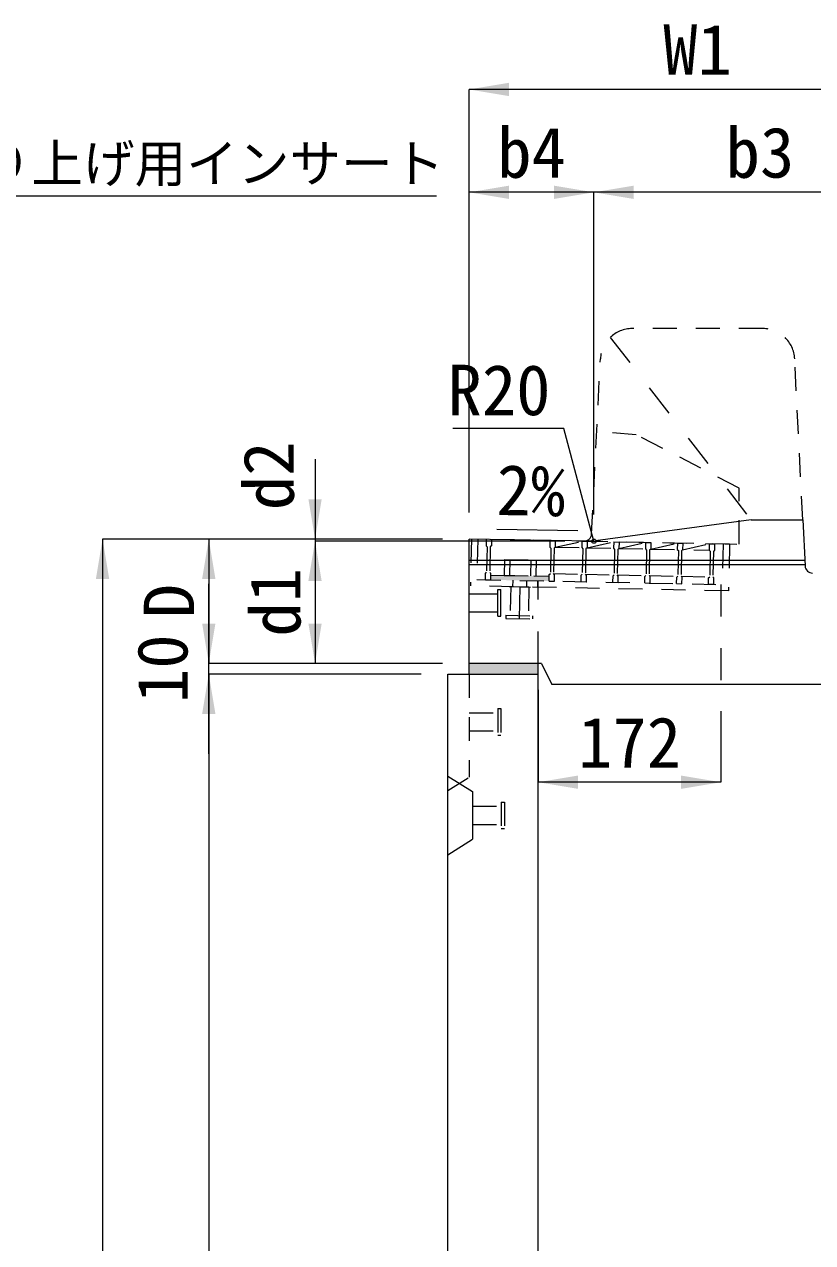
# Model space of a CAD drawing. Units: millimetres at full size. Extents: x 50430 to 75195, y -63423 to -40900.
# Drawn here: x 55015 to 55757, y -53481 to -52335 of the extents above; entities that cross this region are included whole.
import ezdxf
from ezdxf.enums import TextEntityAlignment as Align

# ---------------------------------------------------------------- set-up
doc = ezdxf.new("R2010")
doc.units = ezdxf.units.MM
doc.header["$LTSCALE"] = 30
doc.linetypes.add('USER1', pattern=[1.35, 0.75, -0.6])
doc.linetypes.add('USER2', pattern=[2, 1, -1])
for name, color, linetype, lineweight in [('0_2', 7, 'Continuous', 13), ('側溝・本体', 7, 'Continuous', 9), ('寸法線', 7, 'Continuous', 9), ('寸法表', 7, 'Continuous', 9), ('本体', 2, 'Continuous', 20), ('補助線', 8, 'Continuous', 13), ('ｲﾝｻｰﾄ', 3, 'USER1', 9), ('ｸﾞﾚｰﾁﾝｸﾞ', 7, 'USER1', 5)]:
    doc.layers.add(name, color=color, linetype=linetype, lineweight=lineweight)
doc.layers.add('ﾊｯﾁﾝｸﾞ', color=8, linetype='Continuous')
doc.styles.add('ＭＳ ゴシック', font='')
doc.styles.get('ＭＳ ゴシック').set_extended_font_data('MS Gothic')

# ---------------------------------------------------------------- blocks, each defined once
blk = doc.blocks.new('filled_arrow')
at = {"color": 0, "linetype": 'Continuous', "lineweight": -2}
blk.add_solid([(7.5, 1.25), (0, 0), (7.5, -1.25)], dxfattribs=at)

msp = doc.modelspace()

# ---------------------------------------------------------------- hatches: boundary and pattern name
at = {"layer": 'ﾊｯﾁﾝｸﾞ'}
for points in [[(55484.2, -52853.47), (55508.89, -52853.96), (55508.8, -52858.46), (55484.11, -52857.97), (55453.81, -52857.36), (55453.9, -52852.86)], [(55433.46, -52935.95), (55433.46, -52945.95), (55498.46, -52945.95), (55498.46, -52935.95)]]:
    msp.add_hatch(color=256, dxfattribs=at).paths.add_polyline_path(points)

# ---------------------------------------------------------------- linework, layer by layer
at = {"layer": '側溝・本体', "linetype": 'USER1'}
for p, q in [((55709.92, -52620.95), (55587, -52620.95)), ((55548.8, -52814.21), (55557.03, -52649.45)), ((55747.46, -52800.94), (55739.89, -52649.45)), ((55590.76, -52720.95), (55553.61, -52717.95)), ((55687.65, -52770.95), (55590.76, -52720.95)), ((55687.65, -52823.75), (55687.65, -52770.95)), ((55541.53, -52820.83), (55687.65, -52823.75))]:
    msp.add_line(p, q, dxfattribs=at)
at = {"layer": '側溝・本体', "linetype": 'USER2'}
for p, q in [((55566.32, -52629.21), (55698.96, -52800.94)), ((55498.46, -52935.95), (55498.46, -52858.25)), ((55670.53, -52861.7), (55670.53, -52955.95))]:
    msp.add_line(p, q, dxfattribs=at)
at = {"layer": '側溝・本体', "color": 4, "lineweight": 5}
for p, q in [((55433.46, -52838.95), (55749.36, -52838.95)), ((55433.46, -52842.95), (55749.56, -52842.95))]:
    msp.add_line(p, q, dxfattribs=at)
at = {"layer": '側溝・本体', "linetype": 'USER1'}
for centre, radius, start, end in [((55587, -52650.95), 30, 90, 177.1376), ((55709.92, -52650.95), 30, 2.86242, 90), ((55541.81, -52813.83), 7, 267.76262, 357.13567)]:
    msp.add_arc(centre, radius, start, end, dxfattribs=at)
at = {"layer": '寸法線'}
for p, q in [((55863.46, -52395.95), (55433.46, -52395.95)), ((55433.46, -52793.95), (55433.46, -52395.95)), ((55550.96, -52492.72), (55433.46, -52492.72)), ((55433.46, -52793.95), (55433.46, -52492.72)), ((55863.46, -52492.72), (55550.96, -52492.72)), ((55550.96, -52795.99), (55550.96, -52492.72)), ((55550.96, -52795.99), (55550.96, -52492.72)), ((55288.46, -52743.95), (55288.46, -52895.95)), ((55088.46, -52818.95), (55088.46, -54395.95)), ((55408.46, -52818.95), (55088.46, -52818.95)), ((55188.46, -52818.95), (55188.46, -52935.95)), ((55408.46, -52818.95), (55188.46, -52818.95)), ((55408.46, -52818.95), (55288.46, -52818.95)), ((55288.46, -52820.95), (55288.46, -52935.95)), ((55523.46, -52820.95), (55288.46, -52820.95)), ((55523.46, -52820.95), (55288.46, -52820.95)), ((55188.46, -53020.95), (55188.46, -52860.95)), ((55408.46, -52935.95), (55188.46, -52935.95)), ((55408.46, -52935.95), (55188.46, -52935.95)), ((55408.46, -52935.95), (55288.46, -52935.95)), ((55188.46, -52945.95), (55188.46, -54395.95)), ((55388.46, -52945.95), (55188.46, -52945.95)), ((55388.46, -52945.95), (55188.46, -52945.95)), ((55498.46, -52960.95), (55498.46, -53047.76)), ((55670.53, -52980.95), (55670.53, -53047.76)), ((55670.53, -53047.76), (55498.46, -53047.76))]:
    msp.add_line(p, q, dxfattribs=at)
for points in [[(54597.44, -52874.39), (54814.8, -52495.95), (55402.75, -52495.95)], [(55550.95, -52820.93), (55522.56, -52714.95), (55418.18, -52714.95)]]:
    msp.add_lwpolyline(points, dxfattribs=at)
at = {"layer": '寸法表'}
msp.add_line((55535.65, -52811.14), (55459.42, -52809.85), dxfattribs=at)
at = {"layer": '本体'}
for p, q in [((55698.96, -52800.94), (55552.47, -52820.79)), ((55698.96, -52800.94), (55747.46, -52800.94)), ((55747.46, -52800.94), (55749.63, -52844.26)), ((55433.46, -52935.95), (55433.46, -52818.95)), ((55549.44, -52820.96), (55433.46, -52818.95)), ((55433.46, -52945.95), (55433.46, -52935.95)), ((55501.46, -52935.95), (55433.46, -52935.95)), ((55498.46, -52945.95), (55498.46, -52935.95)), ((55501.46, -52935.95), (55511.46, -52955.95)), ((55413.46, -54395.95), (55413.46, -52945.95)), ((55413.46, -52945.95), (55498.46, -52945.95)), ((55498.46, -53575.42), (55498.46, -52945.95)), ((55785.46, -52955.95), (55511.46, -52955.95))]:
    msp.add_line(p, q, dxfattribs=at)
at = {"layer": '本体', "linetype": 'USER1', "lineweight": 9}
for p in [(55433.46, -52945.95), (55413.46, -53055.45)]:
    msp.add_line(p, (55433.46, -53042.95), dxfattribs=at)
at = {"layer": '本体', "lineweight": 9}
for p, q in [((55413.46, -53041.95), (55436.66, -53056.45)), ((55436.66, -53056.45), (55436.66, -53101.45)), ((55413.46, -53115.95), (55436.66, -53101.45))]:
    msp.add_line(p, q, dxfattribs=at)
at = {"layer": '本体'}
for centre, radius, start, end in [((55549.78, -52800.97), 20, 269.00475, 277.71328), ((55756.62, -52843.95), 7, 182.57183, 271.37492)]:
    msp.add_arc(centre, radius, start, end, dxfattribs=at)
at = {"layer": '補助線'}
for p, q in [((55471.19, -52863.71), (55491.19, -52864.11)), ((55481.19, -52863.91), (55480.59, -52893.9))]:
    msp.add_line(p, q, dxfattribs=at)
at = {"layer": '補助線', "lineweight": 9}
msp.add_circle((55550.96, -52820.99), 2, dxfattribs=at)
at = {"layer": 'ｲﾝｻｰﾄ'}
for p, q in [((55472.69, -52863.74), (55472.15, -52890.74)), ((55472.69, -52863.74), (55489.69, -52864.08)), ((55489.69, -52864.08), (55489.15, -52891.08)), ((55433.46, -52887.45), (55433.46, -52870.44)), ((55468.15, -52890.66), (55468.09, -52893.65)), ((55468.09, -52893.65), (55493.09, -52894.15)), ((55468.15, -52890.66), (55493.15, -52891.16)), ((55493.15, -52891.16), (55493.09, -52894.15)), ((55460.46, -52978.45), (55463.46, -52978.45)), ((55460.46, -52978.45), (55460.46, -53003.45)), ((55463.46, -52978.45), (55463.46, -53003.45)), ((55433.46, -52982.45), (55460.46, -52982.45)), ((55433.46, -52999.45), (55460.46, -52999.45)), ((55460.46, -53003.45), (55463.46, -53003.45)), ((55436.66, -53070.45), (55463.66, -53070.45)), ((55463.66, -53066.45), (55466.66, -53066.45)), ((55463.66, -53066.45), (55463.66, -53091.45)), ((55466.66, -53066.45), (55466.66, -53091.45)), ((55436.66, -53087.45), (55463.66, -53087.45)), ((55463.66, -53091.45), (55466.66, -53091.45))]:
    msp.add_line(p, q, dxfattribs=at)
at = {"layer": 'ｲﾝｻｰﾄ', "linetype": 'USER2'}
for p, q in [((55433.46, -52870.44), (55460.46, -52870.44)), ((55460.46, -52891.44), (55460.46, -52866.45)), ((55460.46, -52866.45), (55463.46, -52866.45)), ((55463.46, -52891.44), (55463.46, -52866.45)), ((55433.46, -52887.45), (55460.46, -52887.45)), ((55460.46, -52891.44), (55463.46, -52891.44))]:
    msp.add_line(p, q, dxfattribs=at)
at = {"layer": 'ｸﾞﾚｰﾁﾝｸﾞ'}
for p, q in [((55435.58, -52818.99), (55434.7, -52862.98)), ((55678.53, -52823.85), (55435.58, -52818.99)), ((55441.58, -52819.11), (55440.82, -52857.1)), ((55449.58, -52819.27), (55449.46, -52825.27)), ((55449.58, -52819.27), (55449.46, -52825.27)), ((55449.58, -52819.27), (55449.46, -52825.27)), ((55449.46, -52825.27), (55450.44, -52826.29)), ((55449.46, -52825.27), (55450.44, -52826.29)), ((55449.46, -52825.27), (55450.44, -52826.29)), ((55450.44, -52826.29), (55449.96, -52850.28)), ((55450.44, -52826.29), (55449.96, -52850.28)), ((55450.44, -52826.29), (55449.96, -52850.28)), ((55453.43, -52826.35), (55452.95, -52850.34)), ((55453.43, -52826.35), (55452.95, -52850.34)), ((55453.43, -52826.35), (55452.95, -52850.34)), ((55454.45, -52825.37), (55453.43, -52826.35)), ((55454.45, -52825.37), (55453.43, -52826.35)), ((55454.45, -52825.37), (55453.43, -52826.35)), ((55454.57, -52819.37), (55454.45, -52825.37)), ((55454.57, -52819.37), (55454.45, -52825.37)), ((55454.57, -52819.37), (55454.45, -52825.37)), ((55509.56, -52820.47), (55509.44, -52826.47)), ((55509.56, -52820.47), (55509.44, -52826.47)), ((55509.56, -52820.47), (55509.44, -52826.47)), ((55509.44, -52826.47), (55510.42, -52827.49)), ((55509.44, -52826.47), (55510.42, -52827.49)), ((55509.44, -52826.47), (55510.42, -52827.49)), ((55509.56, -52820.47), (55514.56, -52820.57)), ((55509.56, -52820.47), (55514.56, -52820.57)), ((55509.56, -52820.47), (55514.56, -52820.57)), ((55510.42, -52827.49), (55509.94, -52851.48)), ((55510.42, -52827.49), (55509.94, -52851.48)), ((55510.42, -52827.49), (55509.94, -52851.48)), ((55513.42, -52827.55), (55512.94, -52851.54)), ((55513.42, -52827.55), (55512.94, -52851.54)), ((55513.42, -52827.55), (55512.94, -52851.54)), ((55514.44, -52826.57), (55513.42, -52827.55)), ((55514.44, -52826.57), (55513.42, -52827.55)), ((55514.44, -52826.57), (55513.42, -52827.55)), ((55514.56, -52820.57), (55514.44, -52826.57)), ((55514.56, -52820.57), (55514.44, -52826.57)), ((55514.56, -52820.57), (55514.44, -52826.57)), ((55514.44, -52826.57), (55539.56, -52821.07)), ((55514.44, -52826.57), (55539.44, -52827.07)), ((55539.56, -52821.07), (55539.44, -52827.07)), ((55539.56, -52821.07), (55539.44, -52827.07)), ((55539.56, -52821.07), (55539.44, -52827.07)), ((55539.44, -52827.07), (55540.42, -52828.09)), ((55539.44, -52827.07), (55540.42, -52828.09)), ((55539.44, -52827.07), (55540.42, -52828.09)), ((55539.56, -52821.07), (55544.56, -52821.17)), ((55539.56, -52821.07), (55544.56, -52821.17)), ((55539.56, -52821.07), (55544.56, -52821.17)), ((55540.42, -52828.09), (55539.94, -52852.08)), ((55540.42, -52828.09), (55539.94, -52852.08)), ((55540.42, -52828.09), (55539.94, -52852.08)), ((55543.42, -52828.15), (55542.94, -52852.14)), ((55543.42, -52828.15), (55542.94, -52852.14)), ((55543.42, -52828.15), (55542.94, -52852.14)), ((55544.44, -52827.17), (55543.42, -52828.15)), ((55544.44, -52827.17), (55543.42, -52828.15)), ((55544.44, -52827.17), (55543.42, -52828.15)), ((55544.56, -52821.17), (55544.44, -52827.17)), ((55544.56, -52821.17), (55544.44, -52827.17)), ((55544.56, -52821.17), (55544.44, -52827.17)), ((55544.44, -52827.17), (55569.55, -52821.67)), ((55544.44, -52827.17), (55569.43, -52827.67)), ((55569.55, -52821.67), (55569.43, -52827.67)), ((55569.55, -52821.67), (55569.43, -52827.67)), ((55569.55, -52821.67), (55569.43, -52827.67)), ((55569.43, -52827.67), (55570.41, -52828.69)), ((55569.43, -52827.67), (55570.41, -52828.69)), ((55569.43, -52827.67), (55570.41, -52828.69)), ((55569.55, -52821.67), (55574.55, -52821.77)), ((55569.55, -52821.67), (55574.55, -52821.77)), ((55569.55, -52821.67), (55574.55, -52821.77)), ((55570.41, -52828.69), (55569.93, -52852.68)), ((55570.41, -52828.69), (55569.93, -52852.68)), ((55570.41, -52828.69), (55569.93, -52852.68)), ((55573.41, -52828.75), (55572.93, -52852.74)), ((55573.41, -52828.75), (55572.93, -52852.74)), ((55573.41, -52828.75), (55572.93, -52852.74)), ((55574.43, -52827.77), (55573.41, -52828.75)), ((55574.43, -52827.77), (55573.41, -52828.75)), ((55574.43, -52827.77), (55573.41, -52828.75)), ((55574.55, -52821.77), (55574.43, -52827.77)), ((55574.55, -52821.77), (55574.43, -52827.77)), ((55574.55, -52821.77), (55574.43, -52827.77)), ((55574.43, -52827.77), (55599.55, -52822.27)), ((55574.43, -52827.77), (55599.43, -52828.27)), ((55599.55, -52822.27), (55599.43, -52828.27)), ((55599.55, -52822.27), (55599.43, -52828.27)), ((55599.55, -52822.27), (55599.43, -52828.27)), ((55599.43, -52828.27), (55600.41, -52829.29)), ((55599.43, -52828.27), (55600.41, -52829.29)), ((55599.43, -52828.27), (55600.41, -52829.29)), ((55599.55, -52822.27), (55604.54, -52822.37)), ((55599.55, -52822.27), (55604.54, -52822.37)), ((55599.55, -52822.27), (55604.54, -52822.37)), ((55600.41, -52829.29), (55599.93, -52853.28)), ((55600.41, -52829.29), (55599.93, -52853.28)), ((55600.41, -52829.29), (55599.93, -52853.28)), ((55603.4, -52829.35), (55602.92, -52853.34)), ((55603.4, -52829.35), (55602.92, -52853.34)), ((55603.4, -52829.35), (55602.92, -52853.34)), ((55604.42, -52828.37), (55603.4, -52829.35)), ((55604.42, -52828.37), (55603.4, -52829.35)), ((55604.42, -52828.37), (55603.4, -52829.35)), ((55604.54, -52822.37), (55604.42, -52828.37)), ((55604.54, -52822.37), (55604.42, -52828.37)), ((55604.54, -52822.37), (55604.42, -52828.37)), ((55604.42, -52828.37), (55629.54, -52822.87)), ((55604.42, -52828.37), (55659.41, -52829.47)), ((55604.42, -52828.37), (55629.42, -52828.87)), ((55629.54, -52822.87), (55629.42, -52828.87)), ((55629.54, -52822.87), (55629.42, -52828.87)), ((55629.54, -52822.87), (55629.42, -52828.87)), ((55629.42, -52828.87), (55630.4, -52829.89)), ((55629.42, -52828.87), (55630.4, -52829.89)), ((55629.42, -52828.87), (55630.4, -52829.89)), ((55629.54, -52822.87), (55634.54, -52822.97)), ((55629.54, -52822.87), (55634.54, -52822.97)), ((55629.54, -52822.87), (55634.54, -52822.97)), ((55630.4, -52829.89), (55629.92, -52853.88)), ((55630.4, -52829.89), (55629.92, -52853.88)), ((55630.4, -52829.89), (55629.92, -52853.88)), ((55633.4, -52829.95), (55632.92, -52853.94)), ((55633.4, -52829.95), (55632.92, -52853.94)), ((55633.4, -52829.95), (55632.92, -52853.94)), ((55634.42, -52828.97), (55633.4, -52829.95)), ((55634.42, -52828.97), (55633.4, -52829.95)), ((55634.42, -52828.97), (55633.4, -52829.95)), ((55634.54, -52822.97), (55634.42, -52828.97)), ((55634.54, -52822.97), (55634.42, -52828.97)), ((55634.54, -52822.97), (55634.42, -52828.97)), ((55634.42, -52828.97), (55659.53, -52823.47)), ((55659.53, -52823.47), (55659.41, -52829.47)), ((55659.53, -52823.47), (55659.41, -52829.47)), ((55659.53, -52823.47), (55659.41, -52829.47)), ((55659.41, -52829.47), (55660.39, -52830.49)), ((55659.41, -52829.47), (55660.39, -52830.49)), ((55659.41, -52829.47), (55660.39, -52830.49)), ((55659.53, -52823.47), (55664.53, -52823.57)), ((55659.53, -52823.47), (55664.53, -52823.57)), ((55659.53, -52823.47), (55664.53, -52823.57)), ((55664.41, -52829.57), (55663.39, -52830.55)), ((55664.41, -52829.57), (55663.39, -52830.55)), ((55664.41, -52829.57), (55663.39, -52830.55)), ((55664.53, -52823.57), (55664.41, -52829.57)), ((55664.53, -52823.57), (55664.41, -52829.57)), ((55664.53, -52823.57), (55664.41, -52829.57)), ((55672.53, -52823.73), (55671.77, -52861.72)), ((55678.53, -52823.85), (55677.65, -52867.84)), ((55466.7, -52838.12), (55466.4, -52853.11)), ((55466.7, -52838.12), (55496.7, -52838.72)), ((55471.7, -52838.22), (55471.4, -52853.21)), ((55491.7, -52838.62), (55491.4, -52853.61)), ((55496.7, -52838.72), (55496.4, -52853.71)), ((55660.39, -52830.49), (55659.91, -52854.48)), ((55660.39, -52830.49), (55659.91, -52854.48)), ((55660.39, -52830.49), (55659.91, -52854.48)), ((55663.39, -52830.55), (55662.91, -52854.54)), ((55663.39, -52830.55), (55662.91, -52854.54)), ((55663.39, -52830.55), (55662.91, -52854.54)), ((55448.82, -52857.26), (55448.94, -52851.26)), ((55448.82, -52857.26), (55448.94, -52851.26)), ((55448.82, -52857.26), (55448.94, -52851.26)), ((55448.94, -52851.26), (55449.96, -52850.28)), ((55448.94, -52851.26), (55449.96, -52850.28)), ((55448.94, -52851.26), (55449.96, -52850.28)), ((55453.93, -52851.36), (55452.95, -52850.34)), ((55453.93, -52851.36), (55452.95, -52850.34)), ((55453.93, -52851.36), (55452.95, -52850.34)), ((55453.81, -52857.36), (55453.93, -52851.36)), ((55453.81, -52857.36), (55453.93, -52851.36)), ((55453.81, -52857.36), (55453.93, -52851.36)), ((55453.9, -52852.86), (55508.89, -52853.96)), ((55466.4, -52853.11), (55496.4, -52853.71)), ((55508.8, -52858.46), (55508.92, -52852.46)), ((55508.8, -52858.46), (55508.92, -52852.46)), ((55508.8, -52858.46), (55508.92, -52852.46)), ((55508.92, -52852.46), (55509.94, -52851.48)), ((55508.92, -52852.46), (55509.94, -52851.48)), ((55508.92, -52852.46), (55509.94, -52851.48)), ((55512.94, -52851.54), (55539.94, -52852.08)), ((55513.92, -52852.56), (55512.94, -52851.54)), ((55513.92, -52852.56), (55512.94, -52851.54)), ((55513.92, -52852.56), (55512.94, -52851.54)), ((55513.8, -52858.56), (55513.92, -52852.56)), ((55513.8, -52858.56), (55513.92, -52852.56)), ((55513.8, -52858.56), (55513.92, -52852.56)), ((55538.8, -52859.06), (55538.92, -52853.06)), ((55538.8, -52859.06), (55538.92, -52853.06)), ((55538.8, -52859.06), (55538.92, -52853.06)), ((55538.92, -52853.06), (55539.94, -52852.08)), ((55538.92, -52853.06), (55539.94, -52852.08)), ((55538.92, -52853.06), (55539.94, -52852.08)), ((55543.92, -52853.16), (55542.94, -52852.14)), ((55543.92, -52853.16), (55542.94, -52852.14)), ((55543.92, -52853.16), (55542.94, -52852.14)), ((55542.94, -52852.14), (55569.93, -52852.68)), ((55543.8, -52859.16), (55543.92, -52853.16)), ((55543.8, -52859.16), (55543.92, -52853.16)), ((55543.8, -52859.16), (55543.92, -52853.16)), ((55568.91, -52853.66), (55569.93, -52852.68)), ((55568.91, -52853.66), (55569.93, -52852.68)), ((55568.91, -52853.66), (55569.93, -52852.68)), ((55573.91, -52853.76), (55572.93, -52852.74)), ((55573.91, -52853.76), (55572.93, -52852.74)), ((55573.91, -52853.76), (55572.93, -52852.74)), ((55572.93, -52852.74), (55599.93, -52853.28)), ((55677.65, -52867.84), (55434.7, -52862.98)), ((55440.82, -52857.1), (55677.77, -52861.84)), ((55448.82, -52857.26), (55453.81, -52857.36)), ((55448.82, -52857.26), (55453.81, -52857.36)), ((55448.82, -52857.26), (55453.81, -52857.36)), ((55474.69, -52863.78), (55474.81, -52857.78)), ((55487.69, -52864.04), (55487.81, -52858.04)), ((55497.81, -52858.24), (55497.69, -52864.24)), ((55508.8, -52858.46), (55513.8, -52858.56)), ((55508.8, -52858.46), (55513.8, -52858.56)), ((55508.8, -52858.46), (55513.8, -52858.56)), ((55538.8, -52859.06), (55543.8, -52859.16)), ((55538.8, -52859.06), (55543.8, -52859.16)), ((55538.8, -52859.06), (55543.8, -52859.16)), ((55568.79, -52859.66), (55568.91, -52853.66)), ((55568.79, -52859.66), (55568.91, -52853.66)), ((55568.79, -52859.66), (55568.91, -52853.66)), ((55568.79, -52859.66), (55573.79, -52859.76)), ((55568.79, -52859.66), (55573.79, -52859.76)), ((55568.79, -52859.66), (55573.79, -52859.76)), ((55573.79, -52859.76), (55573.91, -52853.76)), ((55573.79, -52859.76), (55573.91, -52853.76)), ((55573.79, -52859.76), (55573.91, -52853.76)), ((55598.79, -52860.26), (55598.91, -52854.26)), ((55598.79, -52860.26), (55598.91, -52854.26)), ((55598.79, -52860.26), (55598.91, -52854.26)), ((55598.79, -52860.26), (55603.78, -52860.36)), ((55598.79, -52860.26), (55603.78, -52860.36)), ((55598.79, -52860.26), (55603.78, -52860.36)), ((55598.91, -52854.26), (55599.93, -52853.28)), ((55598.91, -52854.26), (55599.93, -52853.28)), ((55598.91, -52854.26), (55599.93, -52853.28)), ((55603.9, -52854.36), (55602.92, -52853.34)), ((55603.9, -52854.36), (55602.92, -52853.34)), ((55603.9, -52854.36), (55602.92, -52853.34)), ((55602.92, -52853.34), (55629.92, -52853.88)), ((55603.78, -52860.36), (55603.9, -52854.36)), ((55603.78, -52860.36), (55603.9, -52854.36)), ((55603.78, -52860.36), (55603.9, -52854.36)), ((55628.78, -52860.86), (55628.9, -52854.86)), ((55628.78, -52860.86), (55628.9, -52854.86)), ((55628.78, -52860.86), (55628.9, -52854.86)), ((55628.78, -52860.86), (55633.78, -52860.96)), ((55628.78, -52860.86), (55633.78, -52860.96)), ((55628.78, -52860.86), (55633.78, -52860.96)), ((55628.9, -52854.86), (55629.92, -52853.88)), ((55628.9, -52854.86), (55629.92, -52853.88)), ((55628.9, -52854.86), (55629.92, -52853.88)), ((55633.9, -52854.96), (55632.92, -52853.94)), ((55633.9, -52854.96), (55632.92, -52853.94)), ((55633.9, -52854.96), (55632.92, -52853.94)), ((55632.92, -52853.94), (55659.91, -52854.48)), ((55633.78, -52860.96), (55633.9, -52854.96)), ((55633.78, -52860.96), (55633.9, -52854.96)), ((55633.78, -52860.96), (55633.9, -52854.96)), ((55658.77, -52861.46), (55658.89, -52855.46)), ((55658.77, -52861.46), (55658.89, -52855.46)), ((55658.77, -52861.46), (55658.89, -52855.46)), ((55658.77, -52861.46), (55663.77, -52861.56)), ((55658.77, -52861.46), (55663.77, -52861.56)), ((55658.77, -52861.46), (55663.77, -52861.56)), ((55658.89, -52855.46), (55659.91, -52854.48)), ((55658.89, -52855.46), (55659.91, -52854.48)), ((55658.89, -52855.46), (55659.91, -52854.48)), ((55663.89, -52855.56), (55662.91, -52854.54)), ((55663.89, -52855.56), (55662.91, -52854.54)), ((55663.89, -52855.56), (55662.91, -52854.54)), ((55663.77, -52861.56), (55663.89, -52855.56)), ((55663.77, -52861.56), (55663.89, -52855.56)), ((55663.77, -52861.56), (55663.89, -52855.56))]:
    msp.add_line(p, q, dxfattribs=at)

# ---------------------------------------------------------------- block references
at = {"layer": '寸法線', "xscale": 5, "yscale": 5}
for p in [(55433.46, -52395.95), (55433.46, -52492.72), (55550.96, -52492.72), (55498.46, -53047.76)]:
    msp.add_blockref('filled_arrow', p, dxfattribs=at)
at = {"layer": '寸法線'}
for p, xscale, yscale, rotation in [((55550.96, -52492.72), 5, 5, 180), ((55288.46, -52818.95), 5, 5, 90), ((55088.46, -52818.95), 5, 5, 270), ((55188.46, -52818.95), 5, 5, 270), ((55288.46, -52820.95), 5, 5, 270), ((55288.46, -52820.95), 5, 5, 270), ((55550.95, -52820.93), 0.2, 0.2, 105), ((55188.46, -52935.95), 5, 5, 90), ((55188.46, -52935.95), 5, 5, 90), ((55288.46, -52935.95), 5, 5, 90), ((55188.46, -52945.95), 5, 5, 270), ((55188.46, -52945.95), 5, 5, 270), ((55670.53, -53047.76), 5, 5, 180)]:
    msp.add_blockref('filled_arrow', p, dxfattribs=dict(at, xscale=xscale, yscale=yscale, rotation=rotation))
at = {"layer": '寸法表', "xscale": 0.2, "yscale": 0.2, "rotation": 179}
msp.add_blockref('filled_arrow', (55535.65, -52811.14), dxfattribs=at)

# ---------------------------------------------------------------- texts
at = {"layer": '0_2', "style": 'ＭＳ ゴシック'}
msp.add_text('2%', height=47.47, rotation=359, dxfattribs=at).set_placement((55491.68, -52773.14), align=Align.MIDDLE_CENTER)
at = {"layer": '寸法線', "style": 'ＭＳ ゴシック'}
for s, p in [('W1', (55648.46, -52358.45)), ('b4', (55492.21, -52455.22)), ('b3', (55707.21, -52455.22)), ('172', (55584.49, -53010.26))]:
    msp.add_text(s, height=47.47, dxfattribs=at).set_placement(p, align=Align.MIDDLE_CENTER)
msp.add_text('施工吊り上げ用インサート', height=35.6, dxfattribs=at).set_placement((54827.3, -52447.71), align=Align.TOP_LEFT)
msp.add_text('R20', height=47.47, dxfattribs=at).set_placement((55510.06, -52654.95), align=Align.TOP_RIGHT)
for s, p in [('d2', (55244.71, -52759.5)), ('d1', (55250.96, -52878.45)), ('D', (55150.96, -52877.45)), ('10', (55144.71, -52940.95))]:
    msp.add_text(s, height=47.47, rotation=90, dxfattribs=at).set_placement(p, align=Align.MIDDLE_CENTER)

doc.saveas('drawing.dxf')
